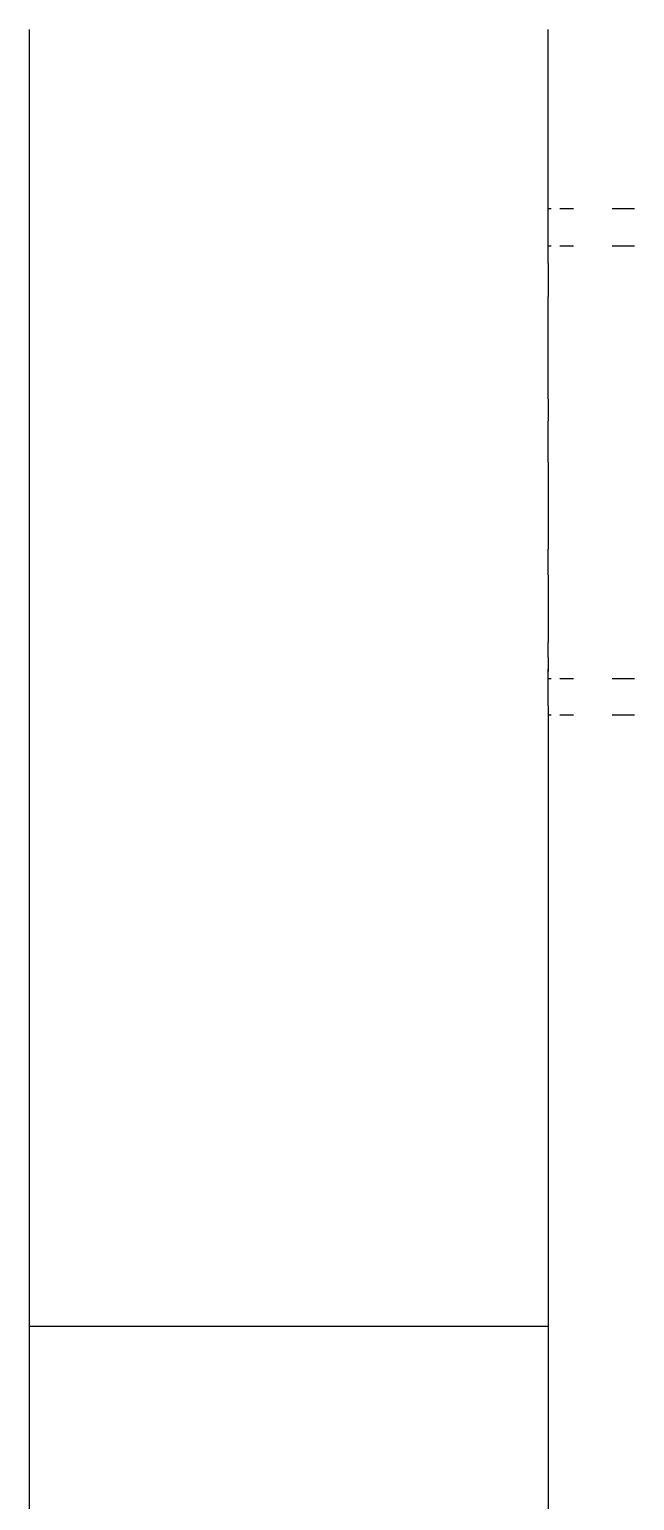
# Model space of a CAD drawing. Header units: millimetres. Extents: x -2916 to 2490, y 92 to 4100.
# Drawn here: x 1160.55 to 1174.55, y 1737.85 to 1771.85 of the extents above; entities that cross this region are included whole.
import ezdxf

# ---------------------------------------------------------------- set-up
doc = ezdxf.new("R2010")
doc.units = ezdxf.units.MM

msp = doc.modelspace()

# ---------------------------------------------------------------- linework, layer by layer
for p, q in [((1160.555, 1771.016), (1160.555, 1771.851)), ((1172.555, 1771.016), (1172.555, 1771.851)), ((1160.555, 1770.16), (1160.555, 1771.016)), ((1172.555, 1770.16), (1172.555, 1771.016)), ((1160.555, 1769.285), (1160.555, 1770.16)), ((1172.555, 1769.285), (1172.555, 1770.16)), ((1160.555, 1768.393), (1160.555, 1769.285)), ((1172.555, 1768.393), (1172.555, 1769.285)), ((1160.555, 1767.486), (1160.555, 1768.393)), ((1172.555, 1767.701), (1172.555, 1768.393)), ((1172.623, 1767.701), (1172.555, 1767.701)), ((1172.555, 1767.486), (1172.555, 1767.701)), ((1173.14, 1767.701), (1172.823, 1767.701)), ((1174.555, 1767.701), (1174.037, 1767.701)), ((1160.555, 1766.567), (1160.555, 1767.486)), ((1172.555, 1766.851), (1172.555, 1767.486)), ((1172.555, 1766.851), (1172.623, 1766.851)), ((1172.555, 1766.81), (1172.555, 1766.851)), ((1172.555, 1766.695), (1172.555, 1766.81)), ((1172.555, 1766.628), (1172.555, 1766.695)), ((1172.555, 1766.669), (1172.555, 1766.695)), ((1172.555, 1766.628), (1172.555, 1766.669)), ((1172.555, 1766.567), (1172.555, 1766.628)), ((1172.823, 1766.851), (1173.14, 1766.851)), ((1174.037, 1766.851), (1174.555, 1766.851)), ((1160.555, 1765.636), (1160.555, 1766.567)), ((1172.555, 1766.442), (1172.555, 1766.567)), ((1172.555, 1766.442), (1172.555, 1766.097)), ((1172.555, 1766.097), (1172.555, 1765.678)), ((1160.555, 1764.698), (1160.555, 1765.636)), ((1172.555, 1765.636), (1172.555, 1765.678)), ((1172.555, 1765.582), (1172.555, 1765.636)), ((1172.555, 1765.181), (1172.555, 1765.582)), ((1172.555, 1764.698), (1172.555, 1765.181)), ((1160.555, 1763.753), (1160.555, 1764.698)), ((1172.555, 1764.616), (1172.555, 1764.698)), ((1172.555, 1764.455), (1172.555, 1764.616)), ((1172.555, 1763.995), (1172.555, 1764.455)), ((1172.555, 1763.753), (1172.555, 1763.995)), ((1160.555, 1762.803), (1160.555, 1763.753)), ((1172.555, 1763.315), (1172.555, 1763.753)), ((1172.555, 1763.315), (1172.555, 1762.803)), ((1160.555, 1761.851), (1160.555, 1762.803)), ((1172.555, 1762.636), (1172.555, 1762.803)), ((1172.555, 1761.925), (1172.555, 1762.636)), ((1172.555, 1761.851), (1172.555, 1761.925)), ((1160.555, 1760.9), (1160.555, 1761.851)), ((1172.555, 1761.851), (1172.555, 1761.213)), ((1172.555, 1761.213), (1172.555, 1760.9)), ((1160.555, 1759.95), (1160.555, 1760.9)), ((1172.555, 1760.9), (1172.555, 1760.513)), ((1172.555, 1760.513), (1172.555, 1759.95)), ((1160.555, 1759.005), (1160.555, 1759.95)), ((1172.555, 1759.95), (1172.555, 1759.841)), ((1172.555, 1759.248), (1172.555, 1759.841)), ((1172.555, 1759.248), (1172.555, 1759.21)), ((1172.555, 1759.21), (1172.555, 1759.005)), ((1160.555, 1758.066), (1160.555, 1759.005)), ((1172.555, 1759.005), (1172.555, 1758.633)), ((1172.555, 1758.633), (1172.555, 1758.121)), ((1172.555, 1758.121), (1172.555, 1758.066)), ((1160.555, 1757.136), (1160.555, 1758.066)), ((1172.555, 1758.066), (1172.555, 1757.685)), ((1172.555, 1757.645), (1172.555, 1757.685)), ((1172.555, 1757.606), (1172.555, 1757.645)), ((1172.555, 1757.334), (1172.555, 1757.606)), ((1160.555, 1756.217), (1160.555, 1757.136)), ((1172.555, 1757.334), (1172.555, 1757.136)), ((1172.555, 1757.136), (1172.555, 1757.075)), ((1172.555, 1757.008), (1172.555, 1757.075)), ((1172.555, 1757.075), (1172.555, 1757.034)), ((1172.555, 1757.034), (1172.555, 1757.008)), ((1172.555, 1756.892), (1172.555, 1757.008)), ((1172.555, 1756.852), (1172.555, 1756.892)), ((1172.555, 1756.852), (1172.623, 1756.852)), ((1172.555, 1756.217), (1172.555, 1756.852)), ((1172.823, 1756.852), (1173.14, 1756.852)), ((1174.037, 1756.852), (1174.555, 1756.852)), ((1160.555, 1755.31), (1160.555, 1756.217)), ((1172.555, 1756.217), (1172.555, 1756.002)), ((1172.623, 1756.002), (1172.555, 1756.002)), ((1172.555, 1756.002), (1172.555, 1755.31)), ((1173.14, 1756.002), (1172.823, 1756.002)), ((1174.555, 1756.002), (1174.037, 1756.002)), ((1160.555, 1754.418), (1160.555, 1755.31)), ((1172.555, 1755.31), (1172.555, 1754.418)), ((1160.555, 1753.543), (1160.555, 1754.418)), ((1172.555, 1754.418), (1172.555, 1753.543)), ((1160.555, 1752.687), (1160.555, 1753.543)), ((1172.555, 1753.543), (1172.555, 1752.687)), ((1160.555, 1751.851), (1160.555, 1752.687)), ((1172.555, 1752.687), (1172.555, 1751.851)), ((1160.555, 1751.039), (1160.555, 1751.851)), ((1172.555, 1751.851), (1172.555, 1751.039)), ((1160.555, 1750.25), (1160.555, 1751.039)), ((1172.555, 1751.039), (1172.555, 1750.25)), ((1160.555, 1749.488), (1160.555, 1750.25)), ((1172.555, 1750.25), (1172.555, 1749.488)), ((1160.555, 1748.754), (1160.555, 1749.488)), ((1172.555, 1749.488), (1172.555, 1748.754)), ((1160.555, 1748.05), (1160.555, 1748.754)), ((1172.555, 1748.754), (1172.555, 1748.05)), ((1160.555, 1747.377), (1160.555, 1748.05)), ((1172.555, 1748.05), (1172.555, 1747.377)), ((1160.555, 1746.736), (1160.555, 1747.377)), ((1172.555, 1747.377), (1172.555, 1746.736)), ((1160.555, 1746.13), (1160.555, 1746.736)), ((1172.555, 1746.736), (1172.555, 1746.13)), ((1160.555, 1745.56), (1160.555, 1746.13)), ((1172.555, 1746.13), (1172.555, 1745.56)), ((1160.555, 1745.026), (1160.555, 1745.56)), ((1172.555, 1745.56), (1172.555, 1745.026)), ((1160.555, 1744.531), (1160.555, 1745.026)), ((1172.555, 1745.026), (1172.555, 1744.531)), ((1160.555, 1744.075), (1160.555, 1744.531)), ((1172.555, 1744.531), (1172.555, 1744.075)), ((1160.555, 1743.659), (1160.555, 1744.075)), ((1172.555, 1744.075), (1172.555, 1743.659)), ((1160.555, 1743.284), (1160.555, 1743.659)), ((1172.555, 1743.659), (1172.555, 1743.284)), ((1160.555, 1742.951), (1160.555, 1743.284)), ((1172.555, 1743.284), (1172.555, 1742.951)), ((1160.555, 1742.662), (1160.555, 1742.951)), ((1172.555, 1742.951), (1172.555, 1742.662)), ((1160.555, 1742.415), (1160.555, 1742.662)), ((1172.555, 1742.662), (1172.555, 1742.415)), ((1160.555, 1742.213), (1160.555, 1742.415)), ((1160.555, 1742.055), (1160.555, 1742.213)), ((1172.555, 1742.415), (1172.555, 1742.213)), ((1172.555, 1742.213), (1172.555, 1742.055)), ((1160.555, 1741.942), (1160.555, 1742.055)), ((1160.555, 1741.874), (1160.555, 1741.942)), ((1172.555, 1741.874), (1160.555, 1741.874)), ((1160.555, 1720.851), (1160.555, 1741.874)), ((1172.555, 1742.055), (1172.555, 1741.942)), ((1172.555, 1741.942), (1172.555, 1741.874)), ((1172.555, 1741.874), (1172.555, 1713.851))]:
    msp.add_line(p, q)

doc.saveas('drawing.dxf')
